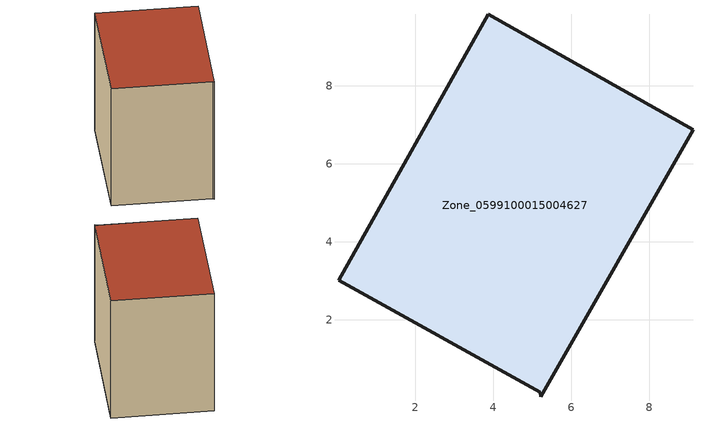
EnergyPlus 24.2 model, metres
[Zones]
Zone_0599100015004627
 floor ground (C_G): 5.22,0.03 5.2,0.15 0.04,3.02 3.87,9.83 9.12,6.87 z0.84
 wall outside (C_F): 5.2,0.15 5.22,0.03 9.12,6.87 3.87,9.83 0.04,3.02 5.2,0.15 z0.84:9
 roof outside (C_R): 9.12,6.87 3.87,9.83 0.04,3.02 5.2,0.15 5.22,0.03 z9
[BUILDING]
Pand.0599100015004627: North Axis=0; Terrain=City; Loads Convergence Tolerance Value=0.04; Temperature Convergence Tolerance Value=0.4; Solar Distribution=FullExterior; Maximum Number of Warmup Days=25; Minimum Number of Warmup Days=1
[Site:Location]
Rotterdam.The.Hague.AP_ZH_NLD Design_Conditions: Latitude=51.96; Longitude=4.45; Time Zone=1; Elevation=-4.5
[SITE:GROUNDTEMPERATURE:BUILDINGSURFACE]
18, 18, 18, 18, 18, 18, 18, 18, 18, 18, 18, 18
[MATERIAL] Thermal Absorptance=0.9; Solar Absorptance=0.7; Visible Absorptance=0.7
Name | Roughness | Thickness | Conductivity | Density | Specific Heat
G.TC.1946-1964 | MediumSmooth | 0.15 | 1 | 540 | 1210
F.TC.1946-1964 | Rough | 0.3 | 0.857143 | 1920 | 840
R.TC.1946-1964 | MediumRough | 0.2 | 0.235294 | 1500 | 1000
[CONSTRUCTION]
C_G: G.TC.1946-1964
C_F: F.TC.1946-1964
C_R: R.TC.1946-1964
[ZONE]
Zone_0599100015004627: Type=1; Multiplier=1; Ceiling Height=Autocalculate; Volume=Autocalculate; Floor Area=autocalculate; Part of Total Floor Area=Yes
[ZONEINFILTRATION:DESIGNFLOWRATE]
Infil_Zone_0599100015004627: Zone or ZoneList or Space or SpaceList=Zone_0599100015004627; Schedule=AlwaysOn; Design Flow Rate Calculation Method=Flow/Area; Flow Rate per Floor Area=0.003; Constant Term Coefficient=1; Temperature Term Coefficient=0; Velocity Term Coefficient=0; Velocity Squared Term Coefficient=0
[HVACTEMPLATE:ZONE:IDEALLOADSAIRSYSTEM]
Zone_0599100015004627: Maximum Heating Supply Air Temperature=50; Minimum Cooling Supply Air Temperature=13; Maximum Heating Supply Air Humidity Ratio=0.0156; Minimum Cooling Supply Air Humidity Ratio=0.0077; Heating Limit=NoLimit; Cooling Limit=NoLimit; Dehumidification Control Type=ConstantSensibleHeatRatio; Cooling Sensible Heat Ratio=0.7; Dehumidification Setpoint=60; Humidification Control Type=None; Humidification Setpoint=30; Outdoor Air Method=None; Outdoor Air Flow Rate per Person=0.00944; Outdoor Air Flow Rate per Zone Floor Area=0; Outdoor Air Flow Rate per Zone=0; Demand Controlled Ventilation Type=None; Outdoor Air Economizer Type=NoEconomizer; Heat Recovery Type=None; Sensible Heat Recovery Effectiveness=0.7; Latent Heat Recovery Effectiveness=0.65
[ZONECONTROL:THERMOSTAT]
ThermostatControl_Zone_0599100015004627: Zone or ZoneList=Zone_0599100015004627; Control Type Schedule=DualSetpointControlType; Control 1=Thermostat_Zone_0599100015004627; Temperature Difference Between Cutout And Setpoint=0
[THERMOSTATSETPOINT:DUALSETPOINT]
Thermostat_Zone_0599100015004627: Heating Setpoint Temperature Schedule=HeatingSetpoint_Zone_0599100015004627; Cooling Setpoint Temperature Schedule=CoolingSetpoint_Zone_0599100015004627
[SCHEDULE:COMPACT]
HeatingSetpoint_Zone_0599100015004627: Through: 12/31, For: AllDays, Until: 24:00, 21
CoolingSetpoint_Zone_0599100015004627: Through: 12/31, For: AllDays, Until: 24:00, 24
DualSetpointControlType: Through: 12/31, For: AllDays, Until: 24:00, 4
AlwaysOn: Through: 12/31, For: AllDays, Until: 24:00, 1
